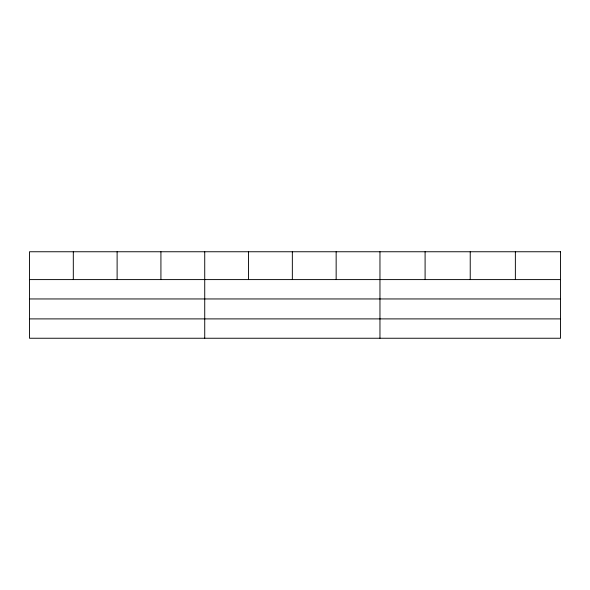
<?xml version="1.0" encoding="UTF-8"?>
<svg xmlns="http://www.w3.org/2000/svg" width="590" height="590" viewBox="0 0 590 590"><rect width="100%" height="100%" fill="white"/><g stroke="black" fill="none" stroke-linecap="round" stroke-linejoin="round"><path stroke-width="0.89" d="M29.5 279.594L560.5 279.594M29.5 298.953L560.5 298.953M29.5 318.895L560.5 318.895M515.365 251.753L515.365 279.594M470.23 251.753L470.23 279.594M425.095 251.753L425.095 279.594M379.96 251.753L379.96 338.247M336.153 251.753L336.153 279.594M292.345 251.753L292.345 279.594M248.538 251.753L248.538 279.594M204.73 251.753L204.73 338.247M160.923 251.753L160.923 279.594M117.115 251.753L117.115 279.594M73.308 251.753L73.308 279.594M560.5 251.753L29.5 251.753L29.5 338.247L560.5 338.247L560.5 251.753"/></g></svg>
